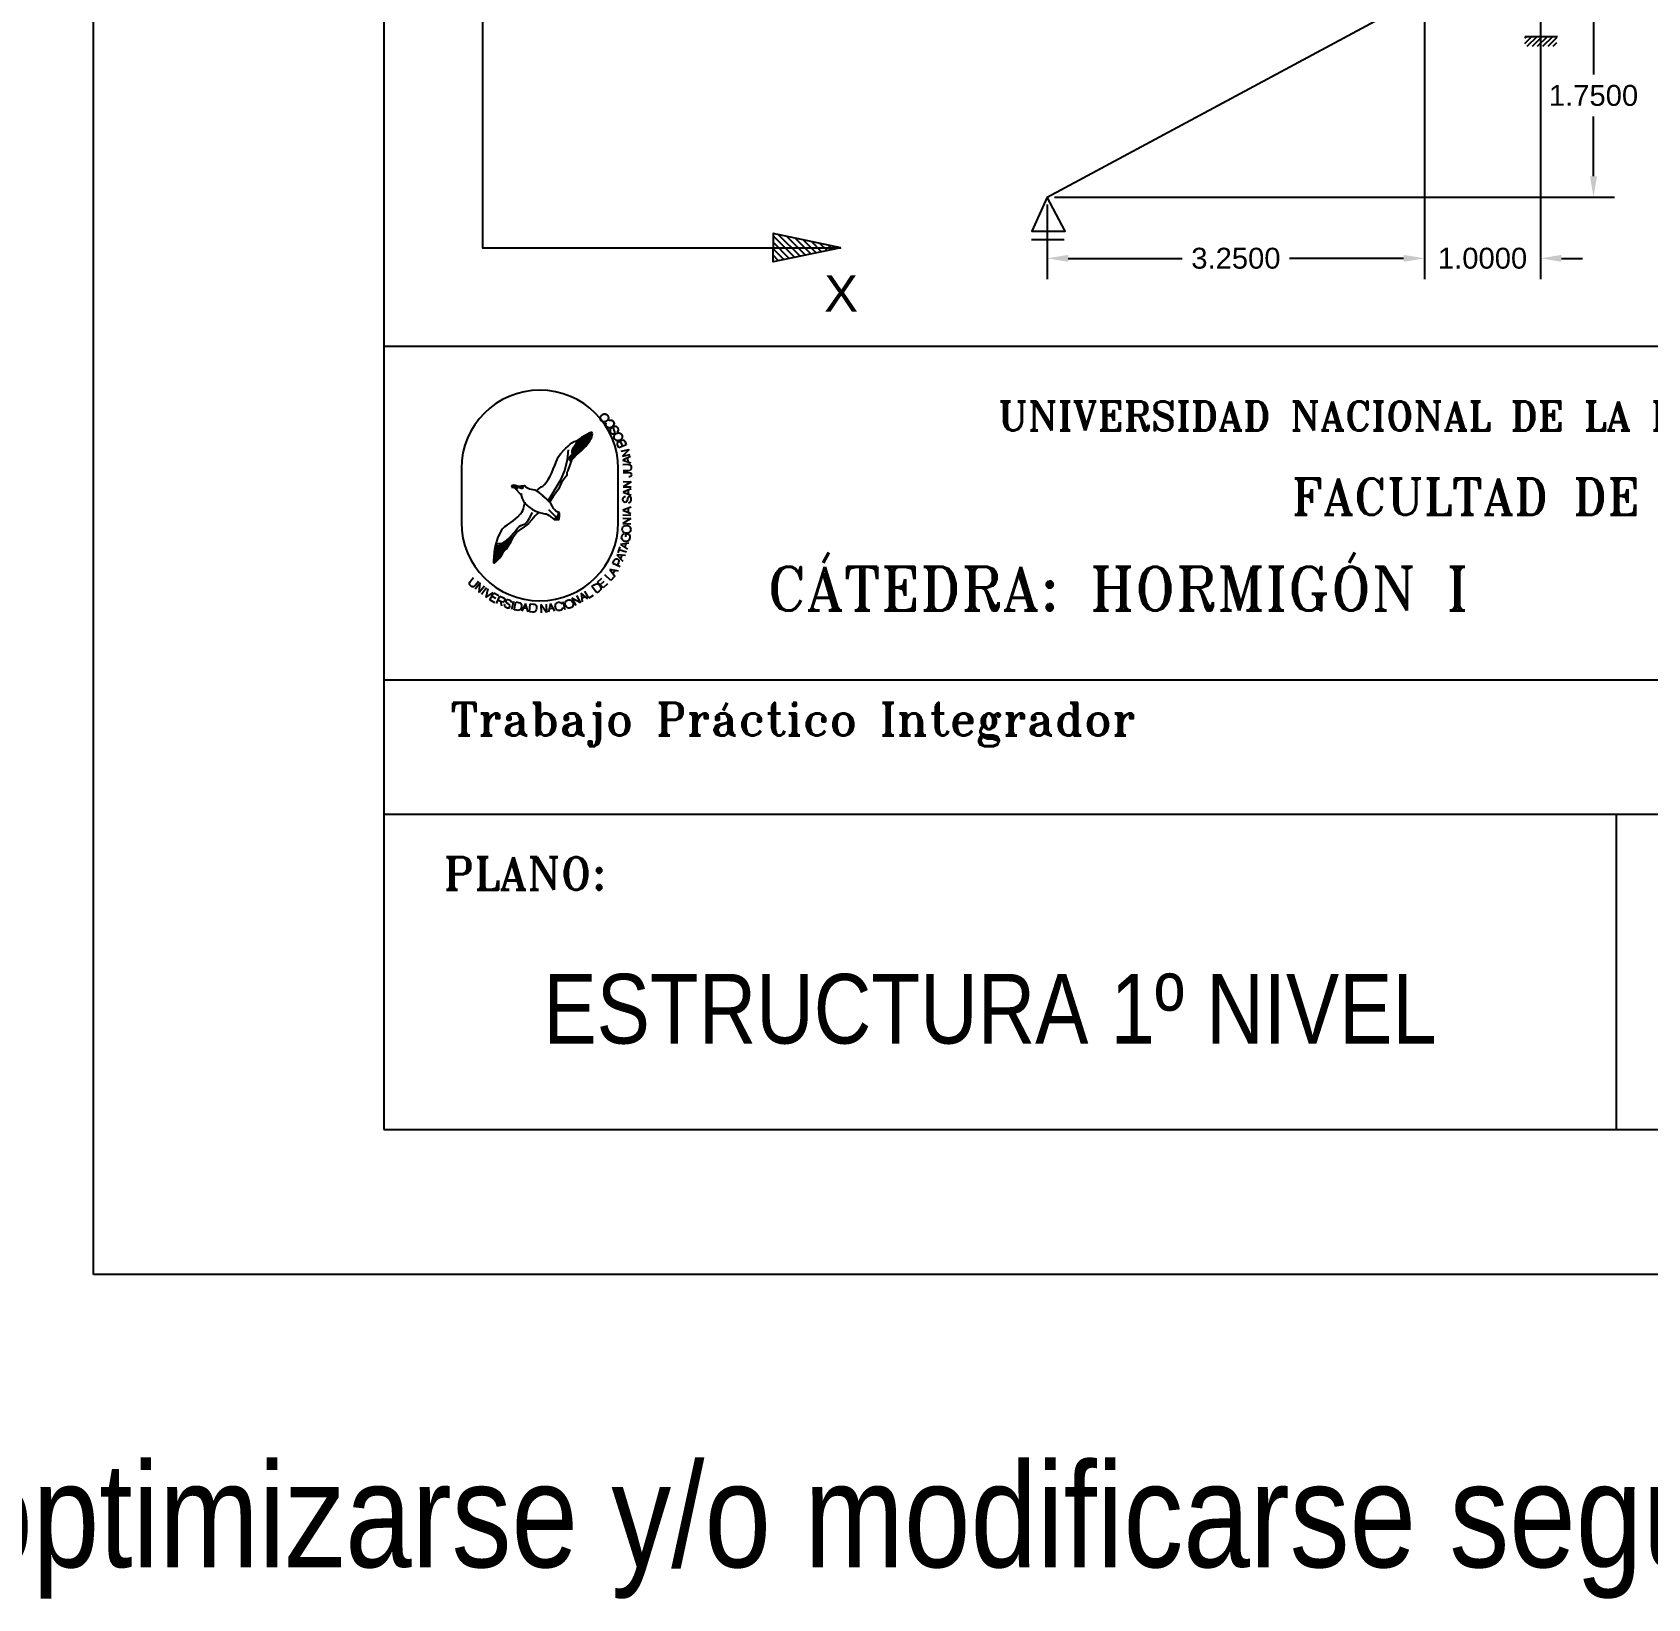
# Model space of a CAD drawing. Header units: inches. Extents: x 59 to 371, y 58 to 151.
# Drawn here: x 127.97 to 141.88, y 100.92 to 114.42 of the extents above; entities that cross this region are included whole.
import ezdxf
from ezdxf.enums import TextEntityAlignment as Align

# ---------------------------------------------------------------- set-up
doc = ezdxf.new("R2010")
doc.units = ezdxf.units.IN
doc.header["$MEASUREMENT"] = 0
for name, color, linetype in [('Baja', 2, 'Continuous'), ('CARATULA', 7, 'Continuous'), ('CROQUIS', 7, 'Continuous'), ('Recuadro', 1, 'Continuous'), ('Textos', 2, 'Continuous'), ('VIGAS', 5, 'Continuous')]:
    doc.layers.add(name, color=color, linetype=linetype)
doc.styles.add('NARROW', font='ARIALN.TTF', dxfattribs={"width": 0.9})
doc.styles.add('ROMANT', font='romant', dxfattribs={"height": 2.5})
doc.styles.get("Standard").update_dxf_attribs({"font": 'arial.ttf'})
doc.dimstyles.get("Standard").update_dxf_attribs({"dimtxt": 0.18, "dimasz": 0.18, "dimexe": 0.18, "dimexo": 0.0625, "dimgap": 0.09, "dimtad": 0, "dimtih": 1, "dimtoh": 1, "dimdec": 4, "dimzin": 0, "dimdsep": 46, "dimtxsty": 'Standard', "dimcen": 0.09, "dimadec": 0, "dimazin": 0, "dimtfac": 1, "dimtdec": 4, "dimtofl": 0, "dimtmove": 0, "dimatfit": 3, "dimfxl": 0, "dimtolj": 1, "dimtzin": 0, "dimarcsym": 0})

# ---------------------------------------------------------------- blocks, each defined once
blk = doc.blocks.new('*D74')
at = {"layer": 'DEFPOINTS', "color": 0}
for p in [(139.96, 114.747), (140.96, 114.747), (139.96, 112.469)]:
    blk.add_point(p, dxfattribs=at)
at = {"layer": 'VIGAS', "color": 0, "lineweight": -2}
for p, q in [((139.96, 114.684), (139.96, 112.289)), ((140.96, 114.684), (140.96, 112.289)), ((139.78, 112.469), (139.6, 112.469)), ((141.14, 112.469), (141.32, 112.469))]:
    blk.add_line(p, q, dxfattribs=at)
at = {"layer": 'VIGAS', "color": 0}
for points in [[(139.78, 112.499), (139.78, 112.439), (139.96, 112.469)], [(141.14, 112.499), (141.14, 112.439), (140.96, 112.469)]]:
    blk.add_solid(points, dxfattribs=at)
at = {"layer": 'VIGAS', "color": 0, "insert": (140.46, 112.469), "char_height": 0.18, "attachment_point": 5}
blk.add_mtext('\\A1;1.0000', dxfattribs=at)
blk = doc.blocks.new('*D75')
at = {"layer": 'DEFPOINTS', "color": 0}
for p in [(139.96, 114.747), (136.71, 112.997), (136.71, 112.469)]:
    blk.add_point(p, dxfattribs=at)
at = {"layer": 'VIGAS', "color": 0, "lineweight": -2}
for p, q in [((139.96, 114.684), (139.96, 112.289)), ((136.71, 112.934), (136.71, 112.289)), ((136.89, 112.469), (137.872, 112.469)), ((139.78, 112.469), (138.798, 112.469))]:
    blk.add_line(p, q, dxfattribs=at)
at = {"layer": 'VIGAS', "color": 0}
for points in [[(136.89, 112.499), (136.89, 112.439), (136.71, 112.469)], [(139.78, 112.499), (139.78, 112.439), (139.96, 112.469)]]:
    blk.add_solid(points, dxfattribs=at)
at = {"layer": 'VIGAS', "color": 0, "insert": (138.335, 112.469), "char_height": 0.18, "attachment_point": 5}
blk.add_mtext('\\A1;3.2500', dxfattribs=at)
blk = doc.blocks.new('*D76')
at = {"layer": 'DEFPOINTS', "color": 0}
for p in [(140.96, 114.747), (141.416, 114.747), (136.71, 112.997)]:
    blk.add_point(p, dxfattribs=at)
at = {"layer": 'VIGAS', "color": 0, "lineweight": -2}
for p, q in [((141.023, 114.747), (141.596, 114.747)), ((141.416, 114.567), (141.416, 114.053)), ((141.416, 113.177), (141.416, 113.69)), ((136.773, 112.997), (141.596, 112.997))]:
    blk.add_line(p, q, dxfattribs=at)
at = {"layer": 'VIGAS', "color": 0}
for points in [[(141.386, 114.567), (141.446, 114.567), (141.416, 114.747)], [(141.386, 113.177), (141.446, 113.177), (141.416, 112.997)]]:
    blk.add_solid(points, dxfattribs=at)
at = {"layer": 'VIGAS', "color": 0, "insert": (141.416, 113.872), "char_height": 0.18, "attachment_point": 5}
blk.add_mtext('\\A1;1.7500', dxfattribs=at)
blk = doc.blocks.new('*X4')
at = {"color": 0}
for p, q in [((-1.529, -1.494), (-0.96, -0.924)), ((-1.528, -1.475), (-0.982, -0.929)), ((-1.527, -1.456), (-1.019, -0.948)), ((-1.541, -1.612), (-1.11, -1.181)), ((-1.541, -1.629), (-1.146, -1.234)), ((-1.541, -1.647), (-1.25, -1.356)), ((-1.541, -1.665), (-1.267, -1.391)), ((-1.541, -1.682), (-1.286, -1.427)), ((-1.54, -1.593), (-1.075, -1.128)), ((-1.538, -1.573), (-1.036, -1.071)), ((-1.535, -1.553), (-1.015, -1.033)), ((-1.533, -1.533), (-0.997, -0.997)), ((-1.531, -1.513), (-0.978, -0.961)), ((-1.525, -1.437), (-1.057, -0.969)), ((-1.524, -1.418), (-1.098, -0.992)), ((-1.523, -1.399), (-1.141, -1.018)), ((-1.522, -1.38), (-1.22, -1.079)), ((-1.52, -1.361), (-1.294, -1.135)), ((-1.518, -1.341), (-1.337, -1.16)), ((-1.515, -1.321), (-1.37, -1.175)), ((-1.513, -1.301), (-1.391, -1.179)), ((-1.51, -1.28), (-1.41, -1.18)), ((-1.503, -1.256), (-1.428, -1.181)), ((-1.496, -1.231), (-1.45, -1.185)), ((-1.511, -1.67), (-1.31, -1.47)), ((-1.442, -1.619), (-1.385, -1.562))]:
    blk.add_line(p, q, dxfattribs=at)
blk = doc.blocks.new('*X5')
at = {"color": 0}
for p, q in [((0.271, -0.383), (0.359, -0.295)), ((0.288, -0.384), (0.414, -0.258)), ((0.305, -0.384), (0.413, -0.277)), ((0.322, -0.385), (0.412, -0.296)), ((0.34, -0.385), (0.41, -0.314)), ((0.357, -0.386), (0.409, -0.333)), ((0.363, -0.291), (0.416, -0.238)), ((0.366, -0.27), (0.418, -0.219)), ((0.369, -0.249), (0.42, -0.199)), ((0.372, -0.229), (0.411, -0.19)), ((0.374, -0.386), (0.408, -0.352)), ((0.375, -0.208), (0.401, -0.183)), ((0.378, -0.187), (0.39, -0.176)), ((0.391, -0.387), (0.407, -0.371))]:
    blk.add_line(p, q, dxfattribs=at)
blk = doc.blocks.new('*X6')
at = {"color": 0}
for p, q in [((-1.011, 0.58), (-0.965, 0.626)), ((-1.001, 0.608), (-0.991, 0.617)), ((-1, 0.573), (-0.941, 0.632)), ((-0.985, 0.571), (-0.928, 0.628)), ((-0.97, 0.568), (-0.915, 0.623)), ((-0.954, 0.566), (-0.901, 0.619)), ((-0.94, 0.563), (-0.887, 0.615)), ((-0.93, 0.555), (-0.874, 0.611)), ((-0.921, 0.546), (-0.86, 0.607)), ((-0.911, 0.538), (-0.846, 0.604)), ((-0.902, 0.53), (-0.837, 0.595)), ((-0.892, 0.522), (-0.836, 0.579)), ((-0.874, 0.522), (-0.834, 0.562)), ((-0.845, 0.534), (-0.833, 0.545)), ((-0.767, 0.559), (-0.734, 0.592)), ((-0.761, 0.548), (-0.715, 0.593)), ((-0.751, 0.54), (-0.7, 0.59)), ((-0.738, 0.535), (-0.687, 0.586)), ((-0.725, 0.53), (-0.677, 0.578)), ((-0.708, 0.53), (-0.668, 0.569)), ((-0.686, 0.533), (-0.664, 0.556))]:
    blk.add_line(p, q, dxfattribs=at)
blk = doc.blocks.new('*X3')
at = {"color": 0}
for p, q in [((0.707, 1.414), (1.381, 2.088)), ((0.708, 1.397), (1.376, 2.066)), ((0.715, 1.44), (1.385, 2.11)), ((0.716, 1.388), (1.364, 2.036)), ((0.721, 1.463), (1.388, 2.131)), ((0.724, 1.379), (1.341, 1.995)), ((0.733, 1.369), (1.313, 1.95)), ((0.785, 1.599), (1.384, 2.197)), ((0.785, 1.616), (1.363, 2.194)), ((0.786, 1.634), (1.343, 2.191)), ((0.789, 1.584), (1.39, 2.185)), ((0.789, 1.655), (1.314, 2.181)), ((0.792, 1.57), (1.39, 2.168)), ((0.794, 1.678), (1.282, 2.166)), ((0.796, 1.556), (1.391, 2.151)), ((0.804, 1.705), (1.245, 2.146)), ((0.833, 1.752), (1.207, 2.127)), ((0.896, 1.833), (1.168, 2.105)), ((0.909, 1.864), (1.126, 2.081)), ((0.913, 1.885), (1.085, 2.058)), ((0.916, 1.906), (1.038, 2.028)), ((0.919, 1.927), (0.985, 1.992)), ((0.922, 1.948), (0.931, 1.957)), ((0.726, 1.486), (0.78, 1.54)), ((0.741, 1.36), (1.273, 1.891)), ((0.996, 1.597), (1.216, 1.817)), ((0.75, 1.351), (0.825, 1.426))]:
    blk.add_line(p, q, dxfattribs=at)
blk = doc.blocks.new('GABIBATROS')
at = {"color": 1, "linetype": 'Continuous'}
for p, q in [((0.878, 1.201), (0.814, 1.168)), ((0.906, 1.213), (0.878, 1.201)), ((0.936, 1.217), (0.906, 1.213)), ((0.935, 1.168), (0.937, 1.19)), ((0.937, 1.19), (0.936, 1.217)), ((0.407, 0.883), (0.452, 0.927)), ((0.452, 0.927), (0.492, 0.963)), ((0.483, 0.721), (0.499, 0.896)), ((0.492, 0.963), (0.527, 0.997)), ((0.527, 0.997), (0.562, 1.027)), ((0.562, 1.027), (0.604, 1.047)), ((0.569, 0.902), (0.562, 0.874)), ((0.581, 0.929), (0.569, 0.902)), ((0.578, 0.923), (0.575, 0.907)), ((0.575, 0.907), (0.581, 0.891)), ((0.587, 0.931), (0.578, 0.923)), ((0.6, 0.95), (0.581, 0.929)), ((0.581, 0.891), (0.589, 0.877)), ((0.604, 0.938), (0.587, 0.931)), ((0.617, 0.969), (0.6, 0.95)), ((0.604, 1.047), (0.647, 1.064)), ((0.652, 0.95), (0.604, 0.938)), ((0.629, 0.988), (0.617, 0.969)), ((0.639, 1.009), (0.629, 0.988)), ((0.647, 1.064), (0.639, 1.009)), ((0.735, 1.123), (0.647, 1.064)), ((0.647, 1.064), (0.65, 1.055)), ((0.65, 1.055), (0.659, 1.044)), ((0.699, 0.962), (0.652, 0.95)), ((0.659, 1.044), (0.689, 1.021)), ((0.689, 1.021), (0.717, 0.998)), ((0.716, 0.97), (0.699, 0.962)), ((0.725, 0.978), (0.716, 0.97)), ((0.717, 0.998), (0.725, 0.988)), ((0.725, 0.988), (0.725, 0.978)), ((0.733, 0.877), (0.814, 0.963)), ((0.814, 1.168), (0.735, 1.123)), ((0.814, 0.963), (0.854, 1.013)), ((0.854, 1.013), (0.888, 1.061)), ((0.888, 1.061), (0.909, 1.096)), ((0.909, 1.096), (0.927, 1.128)), ((0.927, 1.128), (0.935, 1.168)), ((1.396, 1.012), (1.402, 1.033)), ((1.402, 0.985), (1.396, 1.012)), ((1.402, 1.033), (1.419, 1.046)), ((1.423, 0.933), (1.402, 0.985)), ((1.419, 1.046), (1.438, 1.048)), ((1.56, 0.988), (1.423, 0.933)), ((1.438, 1.048), (1.448, 1.044)), ((1.448, 1.044), (1.456, 1.038)), ((1.456, 1.038), (1.458, 1.051)), ((1.458, 1.051), (1.462, 1.062)), ((1.462, 1.062), (1.48, 1.076)), ((1.48, 1.076), (1.498, 1.079)), ((1.498, 1.079), (1.516, 1.074)), ((1.516, 1.074), (1.528, 1.062)), ((1.528, 1.062), (1.54, 1.04)), ((1.54, 1.04), (1.56, 0.988)), ((0.219, 0.538), (0.246, 0.608)), ((0.246, 0.608), (0.275, 0.687)), ((0.275, 0.687), (0.31, 0.764)), ((0.31, 0.764), (0.332, 0.797)), ((0.332, 0.797), (0.358, 0.828)), ((0.358, 0.828), (0.407, 0.883)), ((0.432, 0.519), (0.483, 0.721)), ((0.52, 0.62), (0.489, 0.513)), ((0.519, 0.749), (0.511, 0.724)), ((0.511, 0.724), (0.544, 0.688)), ((0.526, 0.779), (0.519, 0.749)), ((0.553, 0.705), (0.52, 0.62)), ((0.569, 0.819), (0.526, 0.779)), ((0.534, 0.746), (0.53, 0.737)), ((0.53, 0.737), (0.532, 0.728)), ((0.532, 0.728), (0.538, 0.721)), ((0.544, 0.753), (0.534, 0.746)), ((0.538, 0.721), (0.553, 0.705)), ((0.557, 0.758), (0.544, 0.753)), ((0.544, 0.688), (0.595, 0.749)), ((0.565, 0.766), (0.557, 0.758)), ((0.562, 0.874), (0.562, 0.847)), ((0.562, 0.847), (0.569, 0.819)), ((0.585, 0.795), (0.565, 0.766)), ((0.603, 0.824), (0.585, 0.795)), ((0.589, 0.877), (0.591, 0.865)), ((0.591, 0.865), (0.593, 0.854)), ((0.593, 0.854), (0.598, 0.844)), ((0.595, 0.749), (0.644, 0.804)), ((0.598, 0.844), (0.604, 0.835)), ((0.604, 0.835), (0.603, 0.824)), ((0.644, 0.804), (0.689, 0.842)), ((0.689, 0.842), (0.733, 0.877)), ((1.5, 0.629), (1.586, 0.63)), ((1.586, 0.63), (1.606, 0.629)), ((1.606, 0.629), (1.621, 0.626)), ((1.621, 0.626), (1.634, 0.619)), ((1.634, 0.619), (1.643, 0.608)), ((1.643, 0.608), (1.65, 0.592)), ((0.088, 0.295), (0.125, 0.351)), ((0.125, 0.351), (0.16, 0.41)), ((0.16, 0.41), (0.192, 0.473)), ((0.192, 0.473), (0.219, 0.538)), ((0.219, 0.11), (0.362, 0.357)), ((0.362, 0.357), (0.432, 0.519)), ((0.401, 0.34), (0.365, 0.283)), ((0.435, 0.388), (0.401, 0.34)), ((0.456, 0.412), (0.435, 0.388)), ((0.463, 0.42), (0.456, 0.412)), ((0.468, 0.431), (0.463, 0.42)), ((0.472, 0.493), (0.468, 0.486)), ((0.468, 0.486), (0.469, 0.46)), ((0.47, 0.445), (0.468, 0.431)), ((0.469, 0.46), (0.47, 0.445)), ((0.477, 0.496), (0.472, 0.493)), ((0.483, 0.502), (0.477, 0.496)), ((0.489, 0.513), (0.483, 0.502)), ((1.502, 0.478), (1.604, 0.48)), ((1.588, 0.512), (1.503, 0.511)), ((1.625, 0.519), (1.588, 0.512)), ((1.604, 0.48), (1.632, 0.476)), ((1.63, 0.401), (1.61, 0.399)), ((1.637, 0.527), (1.625, 0.519)), ((1.643, 0.409), (1.63, 0.401)), ((1.632, 0.476), (1.642, 0.47)), ((1.646, 0.538), (1.637, 0.527)), ((1.642, 0.47), (1.648, 0.462)), ((1.651, 0.421), (1.643, 0.409)), ((1.651, 0.554), (1.646, 0.538)), ((1.648, 0.462), (1.652, 0.451)), ((1.65, 0.592), (1.652, 0.573)), ((1.652, 0.573), (1.651, 0.554)), ((1.654, 0.439), (1.651, 0.421)), ((1.652, 0.451), (1.654, 0.439)), ((-0.543, 0.237), (-0.552, 0.212)), ((-0.552, 0.212), (-0.508, 0.205)), ((-0.51, 0.248), (-0.543, 0.237)), ((-0.483, 0.24), (-0.51, 0.248)), ((-0.508, 0.205), (-0.474, 0.176)), ((-0.443, 0.228), (-0.483, 0.24)), ((-0.474, 0.176), (-0.441, 0.19)), ((-0.439, 0.188), (-0.47, 0.175)), ((-0.47, 0.175), (-0.387, 0.087)), ((-0.441, 0.19), (-0.443, 0.228)), ((-0.314, 0.233), (-0.441, 0.223)), ((-0.441, 0.223), (-0.439, 0.188)), ((-0.401, 0.206), (-0.397, 0.214)), ((-0.399, 0.199), (-0.401, 0.206)), ((-0.392, 0.191), (-0.399, 0.199)), ((-0.397, 0.214), (-0.39, 0.219)), ((-0.37, 0.183), (-0.392, 0.191)), ((-0.39, 0.219), (-0.379, 0.223)), ((-0.387, 0.087), (-0.377, 0.081)), ((-0.379, 0.223), (-0.366, 0.223)), ((-0.377, 0.081), (-0.372, 0.083)), ((-0.372, 0.083), (-0.369, 0.087)), ((-0.371, 0.078), (-0.372, 0.069)), ((-0.372, 0.069), (-0.367, 0.04)), ((-0.368, 0.082), (-0.371, 0.078)), ((-0.347, 0.187), (-0.37, 0.183)), ((-0.369, 0.087), (-0.366, 0.087)), ((-0.365, 0.085), (-0.368, 0.082)), ((-0.367, 0.04), (-0.362, 0.021)), ((-0.366, 0.223), (-0.354, 0.221)), ((-0.366, 0.087), (-0.365, 0.085)), ((-0.362, 0.021), (-0.354, 0)), ((-0.354, 0.221), (-0.345, 0.215)), ((-0.336, 0.2), (-0.347, 0.187)), ((-0.345, 0.215), (-0.338, 0.208)), ((-0.338, 0.208), (-0.336, 0.2)), ((-0.303, 0.229), (-0.314, 0.233)), ((-0.294, 0.219), (-0.303, 0.229)), ((-0.278, 0.202), (-0.294, 0.219)), ((-0.255, 0.189), (-0.278, 0.202)), ((-0.218, 0.175), (-0.255, 0.189)), ((-0.154, 0.161), (-0.218, 0.175)), ((-0.119, 0.152), (-0.154, 0.161)), ((-0.087, 0.14), (-0.119, 0.152)), ((-0.088, 0.143), (-0.062, 0.17)), ((-0.033, 0.105), (-0.088, 0.143)), ((-0.042, 0.11), (-0.087, 0.14)), ((-0.062, 0.17), (-0.04, 0.188)), ((0.023, 0.056), (-0.042, 0.11)), ((-0.04, 0.188), (-0.003, 0.214)), ((0.028, 0.054), (-0.033, 0.105)), ((-0.003, 0.214), (0.025, 0.23)), ((0.092, -0.006), (0.023, 0.056)), ((0.025, 0.23), (0.052, 0.25)), ((0.09, -0.004), (0.028, 0.054)), ((0.052, 0.25), (0.088, 0.295)), ((0.125, -0.043), (0.219, 0.11)), ((0.216, 0.036), (0.148, -0.064)), ((0.267, 0.103), (0.216, 0.036)), ((0.313, 0.171), (0.267, 0.103)), ((0.341, 0.229), (0.313, 0.171)), ((0.365, 0.283), (0.341, 0.229)), ((1.5, -0.017), (1.506, 0.011)), ((1.506, 0.011), (1.513, 0.023)), ((1.513, 0.023), (1.521, 0.031)), ((1.521, 0.031), (1.533, 0.036)), ((1.533, 0.036), (1.544, 0.038)), ((1.589, 0.018), (1.583, -0.01)), ((1.601, 0.03), (1.589, 0.018)), ((1.618, 0.034), (1.601, 0.03)), ((1.634, 0.032), (1.618, 0.034)), ((1.642, 0.025), (1.634, 0.032)), ((1.648, 0.014), (1.642, 0.025)), ((1.652, 0), (1.648, 0.014)), ((-0.431, -0.335), (-0.382, -0.28)), ((-0.382, -0.28), (-0.359, -0.249)), ((-0.359, -0.249), (-0.342, -0.218)), ((-0.354, 0), (-0.329, -0.048)), ((-0.342, -0.218), (-0.33, -0.186)), ((-0.33, -0.186), (-0.322, -0.151)), ((-0.329, -0.048), (-0.311, -0.075)), ((-0.322, -0.151), (-0.307, -0.08)), ((-0.311, -0.075), (-0.29, -0.101)), ((-0.29, -0.101), (-0.228, -0.154)), ((-0.228, -0.154), (-0.163, -0.199)), ((-0.221, -0.361), (-0.162, -0.258)), ((-0.163, -0.199), (-0.114, -0.225)), ((-0.075, -0.279), (-0.115, -0.315)), ((-0.114, -0.225), (-0.071, -0.242)), ((-0.042, -0.253), (-0.075, -0.279)), ((-0.071, -0.242), (0.015, -0.271)), ((0.015, -0.271), (0.062, -0.279)), ((0.062, -0.279), (0.087, -0.283)), ((0.087, -0.283), (0.113, -0.293)), ((0.148, -0.064), (0.09, -0.004)), ((0.147, -0.061), (0.092, -0.006)), ((0.113, -0.293), (0.142, -0.311)), ((0.131, -0.199), (0.26, -0.332)), ((0.166, -0.082), (0.147, -0.061)), ((0.181, -0.104), (0.166, -0.082)), ((0.204, -0.144), (0.181, -0.104)), ((0.223, -0.18), (0.204, -0.144)), ((0.245, -0.209), (0.223, -0.18)), ((0.268, -0.229), (0.245, -0.209)), ((0.29, -0.242), (0.268, -0.229)), ((0.336, -0.264), (0.29, -0.242)), ((0.311, -0.249), (0.3, -0.325)), ((0.336, -0.264), (0.311, -0.249)), ((0.324, -0.314), (0.329, -0.288)), ((0.329, -0.288), (0.336, -0.264)), ((0.331, -0.311), (0.336, -0.264)), ((1.505, -0.045), (1.5, -0.017)), ((1.52, -0.063), (1.505, -0.045)), ((1.54, -0.07), (1.52, -0.063)), ((1.559, -0.064), (1.54, -0.07)), ((1.573, -0.05), (1.559, -0.064)), ((1.583, -0.01), (1.573, -0.05)), ((1.599, -0.076), (1.614, -0.074)), ((1.614, -0.074), (1.628, -0.068)), ((1.628, -0.068), (1.639, -0.059)), ((1.639, -0.059), (1.647, -0.048)), ((1.647, -0.048), (1.651, -0.033)), ((1.651, -0.033), (1.653, -0.015)), ((1.653, -0.015), (1.652, 0)), ((-0.76, -0.638), (-0.715, -0.558)), ((-0.715, -0.558), (-0.692, -0.532)), ((-0.692, -0.532), (-0.67, -0.513)), ((-0.67, -0.513), (-0.623, -0.48)), ((-0.623, -0.48), (-0.52, -0.409)), ((-0.52, -0.409), (-0.475, -0.375)), ((-0.483, -0.603), (-0.458, -0.569)), ((-0.475, -0.375), (-0.431, -0.335)), ((-0.458, -0.569), (-0.434, -0.538)), ((-0.415, -0.584), (-0.438, -0.605)), ((-0.434, -0.538), (-0.408, -0.512)), ((-0.317, -0.519), (-0.415, -0.584)), ((-0.408, -0.512), (-0.377, -0.495)), ((-0.377, -0.495), (-0.346, -0.484)), ((-0.346, -0.484), (-0.313, -0.472)), ((-0.278, -0.495), (-0.317, -0.519)), ((-0.313, -0.472), (-0.297, -0.462)), ((-0.297, -0.462), (-0.281, -0.448)), ((-0.281, -0.448), (-0.25, -0.409)), ((-0.237, -0.459), (-0.278, -0.495)), ((-0.25, -0.409), (-0.221, -0.361)), ((-0.176, -0.388), (-0.237, -0.459)), ((-0.115, -0.315), (-0.176, -0.388)), ((0.142, -0.311), (0.172, -0.334)), ((0.172, -0.334), (0.233, -0.383)), ((0.233, -0.383), (0.329, -0.385)), ((0.28, -0.336), (0.238, -0.381)), ((0.238, -0.381), (0.327, -0.383)), ((0.3, -0.325), (0.28, -0.336)), ((0.329, -0.385), (0.324, -0.314)), ((0.327, -0.383), (0.331, -0.311)), ((1.487, -0.56), (1.491, -0.541)), ((1.491, -0.589), (1.487, -0.56)), ((1.491, -0.541), (1.499, -0.524)), ((1.506, -0.613), (1.491, -0.589)), ((1.499, -0.524), (1.511, -0.511)), ((1.511, -0.511), (1.528, -0.501)), ((1.528, -0.501), (1.568, -0.494)), ((1.568, -0.494), (1.59, -0.498)), ((1.59, -0.498), (1.608, -0.505)), ((1.608, -0.505), (1.624, -0.517)), ((1.624, -0.517), (1.634, -0.532)), ((1.637, -0.588), (1.629, -0.605)), ((1.634, -0.532), (1.64, -0.55)), ((1.641, -0.568), (1.637, -0.588)), ((1.64, -0.55), (1.641, -0.568)), ((-0.85, -0.899), (-0.826, -0.813)), ((-0.842, -0.887), (-0.85, -0.899)), ((-0.833, -0.88), (-0.842, -0.887)), ((-0.812, -0.875), (-0.833, -0.88)), ((-0.826, -0.813), (-0.799, -0.729)), ((-0.815, -0.83), (-0.783, -0.826)), ((-0.791, -0.874), (-0.812, -0.875)), ((-0.799, -0.729), (-0.76, -0.638)), ((-0.772, -0.871), (-0.791, -0.874)), ((-0.783, -0.826), (-0.751, -0.824)), ((-0.743, -0.857), (-0.772, -0.871)), ((-0.751, -0.824), (-0.718, -0.818)), ((-0.715, -0.839), (-0.743, -0.857)), ((-0.52, -0.712), (-0.731, -0.91)), ((-0.718, -0.818), (-0.7, -0.811)), ((-0.676, -0.808), (-0.715, -0.839)), ((-0.7, -0.811), (-0.682, -0.802)), ((-0.682, -0.802), (-0.64, -0.769)), ((-0.63, -0.772), (-0.676, -0.808)), ((-0.644, -0.922), (-0.593, -0.846)), ((-0.64, -0.769), (-0.595, -0.725)), ((-0.574, -0.74), (-0.63, -0.772)), ((-0.595, -0.725), (-0.513, -0.639)), ((-0.593, -0.846), (-0.563, -0.802)), ((-0.516, -0.71), (-0.574, -0.74)), ((-0.563, -0.802), (-0.516, -0.71)), ((-0.456, -0.63), (-0.52, -0.712)), ((-0.513, -0.639), (-0.483, -0.603)), ((-0.438, -0.605), (-0.456, -0.63)), ((1.475, -0.722), (1.476, -0.701)), ((1.479, -0.741), (1.475, -0.722)), ((1.476, -0.701), (1.485, -0.672)), ((1.488, -0.758), (1.479, -0.741)), ((1.485, -0.672), (1.503, -0.655)), ((1.503, -0.772), (1.488, -0.758)), ((1.503, -0.655), (1.529, -0.647)), ((1.521, -0.781), (1.503, -0.772)), ((1.53, -0.628), (1.506, -0.613)), ((1.541, -0.787), (1.521, -0.781)), ((1.562, -0.635), (1.53, -0.628)), ((1.562, -0.787), (1.541, -0.787)), ((1.551, -0.706), (1.56, -0.649)), ((1.56, -0.649), (1.615, -0.658)), ((1.563, -0.635), (1.562, -0.635)), ((1.582, -0.784), (1.562, -0.787)), ((1.582, -0.634), (1.563, -0.635)), ((1.601, -0.628), (1.582, -0.634)), ((1.599, -0.775), (1.582, -0.784)), ((1.612, -0.761), (1.599, -0.775)), ((1.617, -0.619), (1.601, -0.628)), ((1.622, -0.743), (1.612, -0.761)), ((1.615, -0.658), (1.627, -0.691)), ((1.629, -0.605), (1.617, -0.619)), ((1.628, -0.723), (1.622, -0.743)), ((1.627, -0.691), (1.628, -0.723)), ((-0.872, -1.076), (-0.879, -1.135)), ((-0.879, -1.135), (-0.879, -1.186)), ((-0.879, -1.186), (-0.858, -1.176)), ((-0.866, -0.984), (-0.872, -1.076)), ((-0.86, -0.935), (-0.866, -0.984)), ((-0.85, -0.899), (-0.86, -0.935)), ((-0.858, -1.176), (-0.84, -1.164)), ((-0.731, -0.91), (-0.85, -0.899)), ((-0.84, -1.164), (-0.804, -1.133)), ((-0.804, -1.133), (-0.765, -1.091)), ((-0.765, -1.091), (-0.731, -1.045)), ((-0.731, -1.045), (-0.709, -1.003)), ((-0.709, -1.003), (-0.692, -0.967)), ((-0.692, -0.967), (-0.669, -0.945)), ((-0.669, -0.945), (-0.644, -0.922)), ((1.313, -1.196), (1.334, -1.146)), ((1.334, -1.146), (1.344, -1.126)), ((1.344, -1.126), (1.358, -1.112)), ((1.358, -1.112), (1.376, -1.107)), ((1.376, -1.107), (1.396, -1.11)), ((1.416, -1.178), (1.393, -1.23)), ((1.396, -1.11), (1.41, -1.12)), ((1.41, -1.12), (1.421, -1.133)), ((1.423, -1.153), (1.416, -1.178)), ((1.421, -1.133), (1.423, -1.153)), ((-1.301, -1.518), (-1.248, -1.453)), ((1.033, -1.536), (1.109, -1.464)), ((1.168, -1.404), (1.168, -1.404)), ((1.275, -1.507), (1.168, -1.404)), ((1.339, -1.44), (1.275, -1.507)), ((1.45, -1.254), (1.313, -1.196)), ((1.339, -1.44), (1.339, -1.44)), ((-1.322, -1.565), (-1.32, -1.551)), ((-1.319, -1.579), (-1.322, -1.565)), ((-1.32, -1.551), (-1.314, -1.536)), ((-1.31, -1.592), (-1.319, -1.579)), ((-1.314, -1.536), (-1.301, -1.518)), ((-1.296, -1.606), (-1.31, -1.592)), ((-1.28, -1.616), (-1.296, -1.606)), ((-1.264, -1.622), (-1.28, -1.616)), ((-1.249, -1.622), (-1.264, -1.622)), ((-1.236, -1.617), (-1.249, -1.622)), ((-1.21, -1.592), (-1.236, -1.617)), ((-1.156, -1.526), (-1.21, -1.592)), ((-0.947, -1.863), (-0.875, -1.733)), ((-0.875, -1.733), (-0.782, -1.784)), ((0.873, -1.828), (0.798, -1.702)), ((0.952, -1.781), (0.873, -1.828)), ((0.93, -1.617), (0.971, -1.586)), ((1.02, -1.735), (0.93, -1.617)), ((0.971, -1.586), (0.994, -1.572)), ((0.994, -1.572), (1.018, -1.567)), ((1.018, -1.567), (1.033, -1.57)), ((1.062, -1.703), (1.02, -1.735)), ((1.137, -1.643), (1.033, -1.536)), ((1.033, -1.57), (1.047, -1.577)), ((1.047, -1.577), (1.073, -1.601)), ((1.08, -1.686), (1.062, -1.703)), ((1.073, -1.601), (1.088, -1.627)), ((1.09, -1.669), (1.08, -1.686)), ((1.088, -1.627), (1.093, -1.65)), ((1.093, -1.65), (1.09, -1.669)), ((1.215, -1.568), (1.137, -1.643)), ((-0.853, -1.915), (-0.947, -1.863)), ((-0.826, -1.929), (-0.825, -1.928)), ((-0.825, -1.928), (-0.766, -1.793)), ((-0.751, -1.89), (-0.798, -1.865)), ((-0.766, -1.793), (-0.706, -1.82)), ((-0.71, -1.902), (-0.751, -1.89)), ((-0.695, -1.9), (-0.71, -1.902)), ((-0.706, -1.82), (-0.68, -1.837)), ((-0.682, -1.892), (-0.695, -1.9)), ((-0.674, -1.88), (-0.682, -1.892)), ((-0.679, -1.936), (-0.682, -1.95)), ((-0.682, -1.95), (-0.68, -1.965)), ((-0.68, -1.837), (-0.673, -1.845)), ((-0.68, -1.965), (-0.675, -1.978)), ((-0.675, -1.978), (-0.666, -1.989)), ((-0.671, -1.856), (-0.674, -1.88)), ((-0.673, -1.845), (-0.671, -1.856)), ((-0.666, -1.989), (-0.654, -1.999)), ((-0.655, -1.881), (-0.642, -1.864)), ((-0.655, -1.899), (-0.655, -1.881)), ((-0.644, -1.916), (-0.655, -1.899)), ((-0.654, -1.999), (-0.638, -2.006)), ((-0.617, -1.932), (-0.644, -1.916)), ((-0.642, -1.864), (-0.632, -1.858)), ((-0.638, -2.006), (-0.609, -2.01)), ((-0.632, -1.858), (-0.62, -1.856)), ((-0.62, -1.856), (-0.592, -1.859)), ((-0.59, -1.948), (-0.617, -1.932)), ((-0.609, -2.01), (-0.596, -2.007)), ((-0.596, -2.007), (-0.588, -2.003)), ((-0.592, -1.859), (-0.567, -1.874)), ((-0.575, -1.966), (-0.59, -1.948)), ((-0.588, -2.003), (-0.578, -1.984)), ((-0.578, -1.984), (-0.575, -1.966)), ((-0.567, -1.874), (-0.553, -1.895)), ((-0.552, -1.907), (-0.554, -1.918)), ((-0.553, -1.895), (-0.552, -1.907)), ((-0.503, -2.043), (-0.472, -1.898)), ((-0.449, -2.054), (-0.503, -2.043)), ((-0.472, -1.898), (-0.421, -1.908)), ((-0.425, -2.057), (-0.449, -2.054)), ((-0.407, -2.053), (-0.425, -2.057)), ((-0.421, -1.908), (-0.395, -1.916)), ((-0.39, -2.043), (-0.407, -2.053)), ((-0.395, -1.916), (-0.377, -1.931)), ((-0.376, -2.024), (-0.39, -2.043)), ((-0.377, -1.931), (-0.369, -1.944)), ((-0.366, -1.996), (-0.376, -2.024)), ((-0.369, -1.944), (-0.364, -1.96)), ((-0.363, -1.976), (-0.366, -1.996)), ((-0.364, -1.96), (-0.363, -1.976)), ((-0.218, -2.082), (-0.205, -1.934)), ((-0.205, -1.934), (-0.154, -1.939)), ((-0.154, -1.939), (-0.128, -1.944)), ((-0.128, -1.944), (-0.107, -1.956)), ((-0.107, -2.069), (-0.122, -2.081)), ((-0.107, -1.956), (-0.097, -1.968)), ((-0.095, -2.048), (-0.107, -2.069)), ((-0.097, -1.968), (-0.091, -1.983)), ((-0.088, -2.018), (-0.095, -2.048)), ((-0.091, -1.983), (-0.088, -2.018)), ((0.256, -1.971), (0.259, -1.952)), ((0.257, -1.993), (0.256, -1.971)), ((0.262, -2.013), (0.257, -1.993)), ((0.259, -1.952), (0.267, -1.935)), ((0.271, -2.031), (0.262, -2.013)), ((0.267, -1.935), (0.279, -1.922)), ((0.283, -2.046), (0.271, -2.031)), ((0.279, -1.922), (0.295, -1.912)), ((0.297, -2.056), (0.283, -2.046)), ((0.295, -1.912), (0.313, -1.907)), ((0.316, -2.06), (0.297, -2.056)), ((0.313, -1.907), (0.334, -1.906)), ((0.337, -2.059), (0.316, -2.06)), ((0.334, -1.906), (0.351, -1.913)), ((0.359, -2.052), (0.337, -2.059)), ((0.351, -1.913), (0.367, -1.924)), ((0.375, -2.04), (0.359, -2.052)), ((0.367, -1.924), (0.377, -1.94)), ((0.386, -2.022), (0.375, -2.04)), ((0.391, -2), (0.386, -2.022)), ((0.438, -1.932), (0.443, -1.904)), ((0.445, -1.965), (0.438, -1.932)), ((0.443, -1.904), (0.458, -1.881)), ((0.445, -1.965), (0.445, -1.965)), ((0.455, -1.982), (0.445, -1.965)), ((0.467, -1.997), (0.455, -1.982)), ((0.458, -1.881), (0.483, -1.866)), ((0.482, -2.008), (0.467, -1.997)), ((0.5, -2.014), (0.482, -2.008)), ((0.483, -1.866), (0.502, -1.861)), ((0.519, -2.014), (0.5, -2.014)), ((0.502, -1.861), (0.521, -1.862)), ((0.538, -2.009), (0.519, -2.014)), ((0.521, -1.862), (0.539, -1.867)), ((0.554, -2.001), (0.538, -2.009)), ((0.539, -1.867), (0.554, -1.879)), ((0.554, -1.879), (0.567, -1.893)), ((0.569, -1.988), (0.554, -2.001)), ((0.567, -1.893), (0.577, -1.913)), ((0.578, -1.973), (0.569, -1.988)), ((0.577, -1.913), (0.582, -1.934)), ((0.582, -1.954), (0.578, -1.973)), ((0.582, -1.934), (0.582, -1.954)), ((-0.164, -2.087), (-0.218, -2.082)), ((-0.14, -2.087), (-0.164, -2.087)), ((-0.122, -2.081), (-0.14, -2.087))]:
    blk.add_line(p, q, dxfattribs=at)
at = {"color": 1}
for p, q in [((1.457, 1.041), (1.49, 0.96)), ((1.468, 0.874), (1.613, 0.904)), ((1.613, 0.904), (1.488, 0.779)), ((1.488, 0.779), (1.634, 0.809)), ((1.638, 0.772), (1.494, 0.703)), ((1.494, 0.703), (1.647, 0.657)), ((1.585, 0.747), (1.59, 0.674)), ((1.503, 0.311), (1.652, 0.31)), ((1.652, 0.31), (1.503, 0.214)), ((1.503, 0.214), (1.652, 0.213)), ((1.653, 0.177), (1.503, 0.119)), ((1.503, 0.119), (1.651, 0.061)), ((1.597, 0.155), (1.597, 0.082)), ((1.649, -0.156), (1.5, -0.213)), ((1.5, -0.213), (1.647, -0.272)), ((1.594, -0.177), (1.594, -0.251)), ((1.644, -0.365), (1.494, -0.459)), ((1.494, -0.459), (1.642, -0.462)), ((1.496, -0.362), (1.644, -0.365)), ((1.646, -0.311), (1.498, -0.306)), ((1.441, -0.889), (1.407, -1)), ((1.61, -0.82), (1.452, -0.845)), ((1.452, -0.845), (1.584, -0.933)), ((1.551, -0.829), (1.534, -0.9)), ((1.389, -1.035), (1.5, -1.149)), ((1.549, -1.044), (1.389, -1.035)), ((1.566, -0.988), (1.424, -0.945)), ((1.481, -1.04), (1.453, -1.101)), ((1.257, -1.305), (1.353, -1.431)), ((1.415, -1.333), (1.257, -1.305)), ((1.355, -1.322), (1.316, -1.382)), ((-1.124, -1.551), (-1.218, -1.667)), ((-1.142, -1.728), (-1.124, -1.551)), ((-1.048, -1.612), (-1.142, -1.728)), ((-1.01, -1.642), (-1.099, -1.761)), ((-0.986, -1.662), (-1.019, -1.818)), ((-1.019, -1.818), (-0.888, -1.725)), ((0.73, -1.74), (0.749, -1.898)), ((0.852, -1.843), (0.73, -1.74)), ((1.15, -1.523), (1.083, -1.588)), ((-0.836, -1.839), (-0.911, -1.798)), ((-0.751, -1.889), (-0.735, -1.969)), ((-0.546, -2.031), (-0.505, -1.889)), ((-0.289, -1.927), (-0.361, -2.069)), ((-0.262, -2.024), (-0.333, -2.014)), ((-0.245, -2.081), (-0.289, -1.927)), ((-0.009, -1.949), (-0.001, -2.098)), ((0.096, -2.093), (-0.009, -1.949)), ((0.088, -1.944), (0.096, -2.093)), ((0.17, -1.932), (0.132, -2.087)), ((0.217, -2.018), (0.146, -2.029)), ((0.247, -2.072), (0.17, -1.932)), ((0.395, -1.893), (0.431, -2.038)), ((0.56, -1.834), (0.634, -1.963)), ((0.718, -1.915), (0.56, -1.834)), ((0.644, -1.785), (0.718, -1.915)), ((0.805, -1.804), (0.742, -1.839))]:
    blk.add_line(p, q, dxfattribs=at)
at = {"color": 1, "linetype": 'Continuous'}
for points in [[(1.204, 1.429), (1.194, 1.423), (1.185, 1.418), (1.177, 1.415), (1.171, 1.412), (1.165, 1.41), (1.159, 1.409), (1.154, 1.409), (1.15, 1.409), (1.146, 1.409), (1.142, 1.409), (1.138, 1.41), (1.134, 1.411), (1.131, 1.411), (1.128, 1.413), (1.124, 1.414), (1.121, 1.416), (1.118, 1.417), (1.115, 1.419), (1.112, 1.421), (1.11, 1.423), (1.107, 1.425), (1.105, 1.428), (1.102, 1.43), (1.1, 1.432), (1.098, 1.434), (1.096, 1.436), (1.095, 1.438), (1.093, 1.441), (1.092, 1.443), (1.091, 1.445), (1.09, 1.447), (1.089, 1.449), (1.088, 1.451), (1.087, 1.453), (1.086, 1.456), (1.085, 1.458), (1.084, 1.46), (1.084, 1.462), (1.083, 1.464), (1.083, 1.467), (1.083, 1.469), (1.082, 1.471), (1.082, 1.473), (1.082, 1.476), (1.082, 1.478), (1.082, 1.48), (1.082, 1.483), (1.082, 1.485), (1.083, 1.487), (1.083, 1.49), (1.084, 1.492), (1.084, 1.494), (1.085, 1.496), (1.086, 1.499), (1.086, 1.501), (1.087, 1.503), (1.088, 1.505), (1.09, 1.508), (1.091, 1.51), (1.092, 1.512), (1.093, 1.514), (1.095, 1.516), (1.096, 1.518), (1.098, 1.52), (1.099, 1.522), (1.101, 1.524), (1.103, 1.526), (1.105, 1.528), (1.106, 1.53), (1.108, 1.532), (1.11, 1.534), (1.112, 1.535), (1.114, 1.537), (1.116, 1.539), (1.118, 1.54), (1.121, 1.542), (1.123, 1.543), (1.125, 1.545), (1.127, 1.546), (1.13, 1.547), (1.132, 1.548), (1.134, 1.549), (1.136, 1.55), (1.139, 1.551), (1.141, 1.552), (1.144, 1.553), (1.146, 1.553), (1.148, 1.554), (1.151, 1.554), (1.153, 1.555), (1.156, 1.555), (1.158, 1.555), (1.16, 1.555), (1.163, 1.555), (1.165, 1.555), (1.167, 1.555), (1.17, 1.555), (1.172, 1.555), (1.174, 1.554), (1.177, 1.554), (1.179, 1.553), (1.181, 1.553), (1.183, 1.552), (1.185, 1.552), (1.188, 1.551), (1.19, 1.55), (1.192, 1.549), (1.194, 1.548), (1.196, 1.547), (1.198, 1.546), (1.2, 1.544), (1.202, 1.543), (1.204, 1.542), (1.205, 1.54), (1.207, 1.539), (1.209, 1.537), (1.211, 1.535), (1.212, 1.534), (1.214, 1.532), (1.215, 1.53), (1.217, 1.528), (1.218, 1.526), (1.22, 1.524), (1.221, 1.522), (1.222, 1.52), (1.223, 1.518), (1.225, 1.516), (1.226, 1.514), (1.227, 1.512), (1.228, 1.509), (1.228, 1.507), (1.229, 1.505), (1.23, 1.503), (1.23, 1.5), (1.231, 1.498), (1.231, 1.496), (1.232, 1.494), (1.232, 1.491), (1.232, 1.489), (1.232, 1.487), (1.232, 1.484), (1.232, 1.482), (1.232, 1.48), (1.232, 1.478), (1.231, 1.475), (1.231, 1.473), (1.23, 1.471), (1.23, 1.469), (1.229, 1.466), (1.228, 1.464), (1.227, 1.462), (1.226, 1.46), (1.225, 1.458), (1.224, 1.455), (1.223, 1.453), (1.222, 1.451), (1.22, 1.449), (1.219, 1.447), (1.217, 1.444), (1.216, 1.442), (1.214, 1.44), (1.212, 1.438), (1.21, 1.435), (1.208, 1.433), (1.206, 1.432), (1.205, 1.43), (1.204, 1.429), (1.204, 1.429)], [(1.24, 1.438), (1.248, 1.44), (1.254, 1.442), (1.26, 1.443), (1.265, 1.444), (1.27, 1.444), (1.274, 1.444), (1.277, 1.443), (1.28, 1.443), (1.283, 1.442), (1.286, 1.442), (1.289, 1.441), (1.291, 1.44), (1.294, 1.439), (1.296, 1.438), (1.298, 1.437), (1.301, 1.435), (1.303, 1.434), (1.305, 1.433), (1.307, 1.431), (1.309, 1.429), (1.311, 1.427), (1.313, 1.426), (1.315, 1.424), (1.317, 1.422), (1.318, 1.42), (1.32, 1.417), (1.322, 1.415), (1.323, 1.413), (1.325, 1.411), (1.326, 1.409), (1.327, 1.406), (1.328, 1.404), (1.329, 1.402), (1.33, 1.4), (1.331, 1.397), (1.332, 1.395), (1.333, 1.393), (1.333, 1.391), (1.334, 1.389), (1.334, 1.386), (1.335, 1.384), (1.335, 1.382), (1.335, 1.38), (1.335, 1.378), (1.335, 1.376), (1.335, 1.373), (1.334, 1.371), (1.334, 1.369), (1.333, 1.367), (1.333, 1.365), (1.332, 1.362), (1.331, 1.36), (1.33, 1.358), (1.329, 1.356), (1.328, 1.354), (1.327, 1.351), (1.326, 1.349), (1.325, 1.347), (1.324, 1.345), (1.322, 1.343), (1.321, 1.341), (1.319, 1.339), (1.318, 1.337), (1.316, 1.335), (1.315, 1.333), (1.313, 1.331), (1.311, 1.329), (1.31, 1.327), (1.308, 1.325), (1.306, 1.323), (1.304, 1.321), (1.302, 1.32), (1.3, 1.318), (1.298, 1.316), (1.296, 1.315), (1.293, 1.313), (1.291, 1.312), (1.289, 1.31), (1.286, 1.309), (1.284, 1.308), (1.282, 1.306), (1.279, 1.305), (1.277, 1.304), (1.275, 1.303), (1.273, 1.303), (1.27, 1.302), (1.268, 1.301), (1.266, 1.301), (1.263, 1.3), (1.261, 1.3), (1.259, 1.299), (1.257, 1.299), (1.254, 1.299), (1.252, 1.299), (1.25, 1.299), (1.248, 1.299), (1.245, 1.299), (1.243, 1.299), (1.241, 1.3), (1.239, 1.3), (1.237, 1.301), (1.235, 1.301), (1.232, 1.302), (1.23, 1.302), (1.228, 1.303), (1.226, 1.304), (1.224, 1.305), (1.222, 1.306), (1.22, 1.307), (1.218, 1.308), (1.216, 1.31), (1.214, 1.311), (1.212, 1.312), (1.21, 1.314), (1.209, 1.315), (1.207, 1.317), (1.205, 1.319), (1.203, 1.32), (1.202, 1.322), (1.2, 1.324), (1.199, 1.326), (1.197, 1.328), (1.196, 1.33), (1.195, 1.332), (1.194, 1.334), (1.192, 1.336), (1.191, 1.339), (1.19, 1.341), (1.189, 1.343), (1.189, 1.345), (1.188, 1.348), (1.187, 1.35), (1.187, 1.352), (1.187, 1.355), (1.186, 1.358), (1.186, 1.36), (1.186, 1.363), (1.187, 1.367), (1.187, 1.37), (1.188, 1.374), (1.189, 1.378), (1.191, 1.383), (1.193, 1.389), (1.195, 1.395)], [(1.447, 1.074), (1.436, 1.07), (1.427, 1.067), (1.419, 1.065), (1.411, 1.064), (1.405, 1.063), (1.4, 1.063), (1.395, 1.064), (1.391, 1.065), (1.386, 1.066), (1.383, 1.067), (1.379, 1.068), (1.376, 1.069), (1.372, 1.071), (1.369, 1.073), (1.367, 1.075), (1.364, 1.077), (1.361, 1.079), (1.359, 1.081), (1.356, 1.084), (1.354, 1.086), (1.352, 1.089), (1.35, 1.092), (1.348, 1.094), (1.346, 1.097), (1.345, 1.099), (1.343, 1.102), (1.342, 1.104), (1.341, 1.107), (1.34, 1.109), (1.339, 1.111), (1.338, 1.114), (1.338, 1.116), (1.337, 1.118), (1.337, 1.121), (1.336, 1.123), (1.336, 1.125), (1.336, 1.128), (1.336, 1.13), (1.336, 1.132), (1.336, 1.135), (1.336, 1.137), (1.336, 1.139), (1.336, 1.141), (1.337, 1.144), (1.337, 1.146), (1.338, 1.148), (1.338, 1.151), (1.339, 1.153), (1.34, 1.155), (1.341, 1.157), (1.342, 1.159), (1.343, 1.161), (1.344, 1.163), (1.345, 1.166), (1.346, 1.168), (1.347, 1.17), (1.349, 1.171), (1.35, 1.173), (1.352, 1.175), (1.354, 1.177), (1.355, 1.179), (1.357, 1.181), (1.359, 1.183), (1.361, 1.184), (1.363, 1.186), (1.365, 1.188), (1.367, 1.189), (1.369, 1.191), (1.371, 1.192), (1.373, 1.194), (1.376, 1.195), (1.378, 1.196), (1.38, 1.198), (1.383, 1.199), (1.385, 1.2), (1.388, 1.201), (1.39, 1.202), (1.393, 1.203), (1.395, 1.204), (1.397, 1.204), (1.4, 1.205), (1.402, 1.206), (1.405, 1.206), (1.407, 1.206), (1.41, 1.207), (1.412, 1.207), (1.415, 1.207), (1.417, 1.207), (1.419, 1.207), (1.422, 1.207), (1.424, 1.207), (1.427, 1.207), (1.429, 1.207), (1.431, 1.206), (1.433, 1.206), (1.436, 1.205), (1.438, 1.205), (1.44, 1.204), (1.442, 1.203), (1.444, 1.202), (1.446, 1.201), (1.448, 1.2), (1.45, 1.199), (1.452, 1.198), (1.454, 1.197), (1.456, 1.196), (1.458, 1.194), (1.46, 1.193), (1.462, 1.191), (1.463, 1.19), (1.465, 1.188), (1.467, 1.187), (1.468, 1.185), (1.47, 1.183), (1.471, 1.181), (1.473, 1.18), (1.474, 1.178), (1.475, 1.176), (1.476, 1.174), (1.477, 1.172), (1.479, 1.17), (1.48, 1.167), (1.481, 1.165), (1.482, 1.163), (1.482, 1.161), (1.483, 1.158), (1.484, 1.156), (1.485, 1.154), (1.485, 1.151), (1.486, 1.149), (1.486, 1.147), (1.486, 1.144), (1.487, 1.142), (1.487, 1.139), (1.487, 1.137), (1.487, 1.135), (1.487, 1.132), (1.487, 1.13), (1.486, 1.128), (1.486, 1.126), (1.486, 1.123), (1.485, 1.121), (1.485, 1.119), (1.484, 1.117), (1.483, 1.115), (1.482, 1.113), (1.481, 1.11), (1.48, 1.108), (1.479, 1.106), (1.478, 1.104), (1.476, 1.102), (1.475, 1.1), (1.473, 1.098), (1.472, 1.096), (1.47, 1.095), (1.469, 1.093), (1.467, 1.091), (1.465, 1.089), (1.463, 1.087), (1.461, 1.085), (1.459, 1.083), (1.456, 1.081), (1.454, 1.08), (1.452, 1.078), (1.45, 1.076), (1.449, 1.075), (1.448, 1.074), (1.447, 1.074)]]:
    blk.add_lwpolyline(points, dxfattribs=at)
blk.add_lwpolyline([(1.279, 1.287, 0.029143), (1.274, 1.283, 0.04084), (1.271, 1.279, 0.020576), (1.267, 1.274, 0.02489), (1.264, 1.269, 0.09405), (1.262, 1.26, 0.058559), (1.262, 1.244, 0.058666), (1.266, 1.229, 0.062608), (1.272, 1.217, 0.037699), (1.283, 1.204, 0.052779), (1.292, 1.197, 0.020816), (1.298, 1.193, 0.036604), (1.303, 1.191, 0.048939), (1.307, 1.19, 0.027834), (1.314, 1.189, 0.085178), (1.323, 1.19, 0.064213), (1.335, 1.195, 0.072193), (1.342, 1.201, 0.066887), (1.348, 1.209, 0.080789), (1.352, 1.221, 0.106543), (1.351, 1.23, 0.076681), (1.346, 1.242, -0.043763), (1.335, 1.262, -0.021616), (1.323, 1.292, -0.081018), (1.322, 1.301, -0.11289), (1.324, 1.309, -0.093385), (1.33, 1.317, -0.029764), (1.336, 1.322, -0.032533), (1.343, 1.326, -0.030568), (1.352, 1.33, -0.065332), (1.356, 1.331, -0.065302), (1.361, 1.331, -0.040875), (1.368, 1.33, -0.03253), (1.374, 1.327, -0.030765), (1.38, 1.324, -0.066284), (1.39, 1.315, -0.053821), (1.4, 1.302, -0.015483), (1.405, 1.293, -0.022364), (1.408, 1.286, -0.022607), (1.411, 1.277, -0.033839), (1.412, 1.271, -0.048022), (1.413, 1.265, -0.039731), (1.412, 1.257, -0.029874), (1.41, 1.25, -0.029762), (1.407, 1.244, -0.033916), (1.405, 1.24, -0.01424), (1.399, 1.232, -0.059463), (1.395, 1.227, -0.037584), (1.388, 1.222)], format="xyb", dxfattribs=at)
at = {"layer": 'CROQUIS', "color": 2}
blk.add_lwpolyline([(1.413, -0.438), (1.413, 0.551, 1), (-1.47, 0.551), (-1.47, -0.438, 1)], format="xyb", close=True, dxfattribs=at)
at = {"color": 1, "xscale": 0.6195305646367814, "yscale": 0.618970407309466, "zscale": 0.6195305646367814}
for name in ['*X3', '*X6', '*X5', '*X4']:
    blk.add_blockref(name, (0.075, -0.144), dxfattribs=at)

msp = doc.modelspace()

# ---------------------------------------------------------------- hatches: boundary and pattern name
at = {"layer": 'Baja'}
h = msp.add_hatch(dxfattribs=at)
h.set_pattern_fill('ANSI31', color=256, scale=0.0125, angle=-90, style=0)
h.set_pattern_definition([(315, (-153.91052, 242.476596), (0.028063289, 0.028063289), [])])
h.paths.add_polyline_path([(134.93097, 112.56047), (134.34723, 112.43828), (134.34723, 112.56047), (134.34723, 112.68266)])
at = {"layer": 'VIGAS'}
h = msp.add_hatch(dxfattribs=at)
h.set_pattern_fill('ANSI31', color=256, scale=0.01, style=0)
h.set_pattern_definition([(45, (35.348806, -107.53836), (-0.0224506403, 0.0224506403), [])])
edge = h.paths.add_edge_path()
edge.add_line((140.82384, 114.38193), (140.82384, 114.29647))
edge.add_line((140.82384, 114.29647), (141.10022, 114.29647))
edge.add_line((141.10022, 114.29647), (141.10022, 114.38193))
edge.add_line((140.82384, 114.38193), (141.10533, 114.38193))

# ---------------------------------------------------------------- linework, layer by layer
at = {"color": 6}
msp.add_line((130.99346, 104.96213), (152.24345, 104.96213), dxfattribs=at)
msp.add_lwpolyline([(130.99346, 137.18934), (130.99346, 104.96213)], dxfattribs=at)
at = {"color": 2}
msp.add_lwpolyline([(133.49346, 104.96213), (152.24345, 104.96213)], dxfattribs=at)
at = {"layer": 'Baja'}
for points in [[(131.84311, 115.45552), (131.84311, 112.56047), (134.93097, 112.56047)], [(134.93097, 112.56047), (134.34723, 112.68266), (134.34723, 112.56047)], [(134.93097, 112.56047), (134.34723, 112.43828), (134.34723, 112.56047)]]:
    msp.add_lwpolyline(points, dxfattribs=at)
at = {"layer": 'CARATULA', "color": 6}
for points in [[(130.99346, 111.71263), (152.24345, 111.71263)], [(130.99346, 108.83751), (152.24345, 108.83751)], [(130.99346, 107.67855), (152.24345, 107.67855)], [(141.61084, 107.67855), (141.61084, 104.96213)]]:
    msp.add_lwpolyline(points, dxfattribs=at)
at = {"layer": 'Recuadro'}
for p, q in [((128.49346, 103.71213), (128.49346, 138.43934)), ((153.49345, 103.71213), (128.49346, 103.71213))]:
    msp.add_line(p, q, dxfattribs=at)
at = {"layer": 'VIGAS'}
for points in [[(136.71003, 112.99654), (139.96003, 114.74654), (136.71003, 116.49654), (139.96003, 117.99654), (136.71003, 119.49654), (136.71003, 119.49654), (136.71003, 119.49654)], [(140.82384, 114.38193), (141.10533, 114.38193)], [(136.71003, 112.99654), (136.57716, 112.70193), (136.86464, 112.70193), (136.71003, 112.99654)], [(136.57384, 112.63193), (136.85533, 112.63193)]]:
    msp.add_lwpolyline(points, dxfattribs=at)

# ---------------------------------------------------------------- block references
at = {"layer": 'CARATULA', "xscale": 0.4687498125000005, "yscale": 0.4687498125000005, "zscale": 0.4687498125000005}
msp.add_blockref('GABIBATROS', (132.35157, 110.39899), dxfattribs=at)

# ---------------------------------------------------------------- texts
at = {"layer": 'Baja', "insert": (134.78845, 112.32317), "char_height": 0.3125, "width": 0.7126247, "attachment_point": 1}
msp.add_mtext('X', dxfattribs=at)
at = {"layer": 'CARATULA', "color": 4, "style": 'ROMANT'}
msp.add_text('UNIVERSIDAD NACIONAL DE LA PATAGONIA SAN JUAN BOSCO', height=0.2499999, dxfattribs=at).set_placement((141.70212, 111.11101), align=Align.MIDDLE)
at = {"layer": 'CARATULA', "color": 3, "style": 'ROMANT'}
msp.add_text('FACULTAD DE INGENIERIA', height=0.3124999, dxfattribs=at).set_placement((141.70212, 110.41441), align=Align.MIDDLE)
for s, height, p in [('CÁTEDRA: HORMIGÓN I', 0.3749999, (134.29629, 109.43521)), ('Trabajo Práctico Integrador', 0.2812499, (131.56618, 108.35864)), ('PLANO:', 0.280281, (131.50968, 107.02799))]:
    msp.add_text(s, height=height, dxfattribs=at).set_placement(p)
at = {"layer": 'Textos', "style": 'NARROW'}
for s, height, p in [('ESTRUCTURA 1º NIVEL', 0.6, (132.36968, 105.70263)), ('Nota: las secciones de los elementos estructurales son sólo tentativos. Deberán calcularse, optimizarse y/o modificarse según cálculo.', 0.9, (85.33116, 101.19031))]:
    msp.add_text(s, height=height, dxfattribs=at).set_placement(p)

# ---------------------------------------------------------------- dimensions: what is measured, and where the dimension line sits
at = {"layer": 'VIGAS'}
for base, p1, p2, picture, middle in [((136.71003, 112.46861), (139.96003, 114.74654), (136.71003, 112.99654), '*D75', (138.33503, 112.46861)), ((139.96003, 112.46861), (140.96003, 114.74654), (139.96003, 114.74654), '*D74', (140.46003, 112.46861))]:
    dim = msp.add_linear_dim(base=base, p1=p1, p2=p2, dimstyle='Standard', override={"dimfxl": 1.25}, dxfattribs=at)
    dim.commit()
    dim.dimension.update_dxf_attribs({"geometry": picture, "text_midpoint": middle})
dim = msp.add_linear_dim(base=(141.41553, 114.74654), p1=(136.71003, 112.99654), p2=(140.96003, 114.74654), angle=90, dimstyle='Standard', override={"dimfxl": 1.25}, dxfattribs=at)
dim.commit()
dim.dimension.update_dxf_attribs({"geometry": '*D76', "text_midpoint": (141.41553, 113.87154)})

doc.saveas('drawing.dxf')
